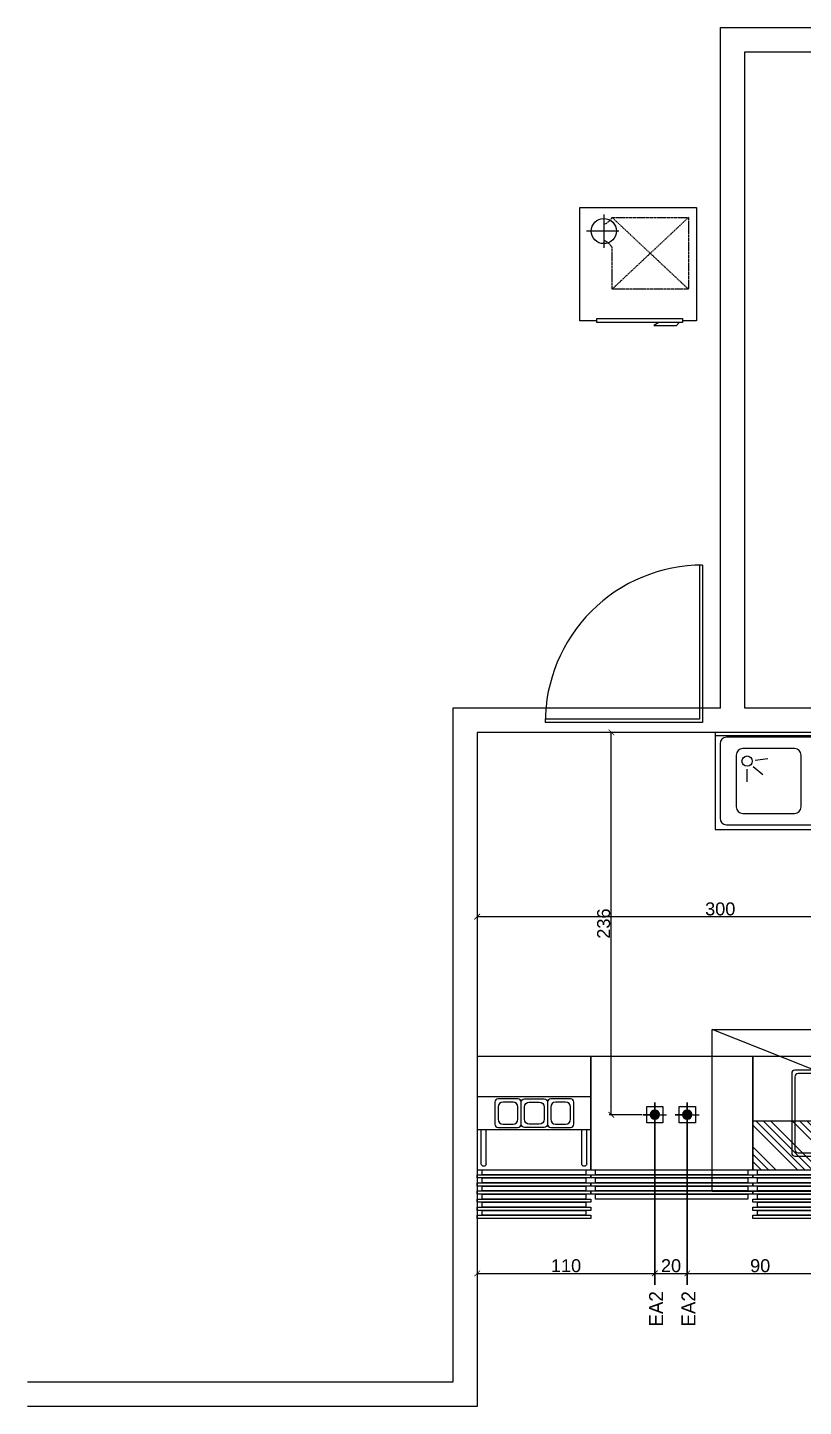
# Model space of a CAD drawing. Header units: inches. Extents: x 5141 to 11968, y 576 to 1427.
# Drawn here: x 7615 to 8093, y 576 to 1427 of the extents above; entities that cross this region are included whole.
import ezdxf

# ---------------------------------------------------------------- set-up
doc = ezdxf.new("R2010")
doc.units = ezdxf.units.IN
doc.header["$MEASUREMENT"] = 0
doc.header["$PDMODE"] = 2
doc.header["$PDSIZE"] = 0.1
doc.linetypes.add('DASHED', pattern=[0.75, 0.5, -0.25])
for name, color, linetype in [('-DWG_ANA', 7, 'Continuous'), ('CIHAZ', 2, 'Continuous'), ('S2000-002 Çizgi', 7, 'Continuous')]:
    doc.layers.add(name, color=color, linetype=linetype)
doc.layers.add('ELK', color=1, linetype='Continuous', lineweight=35)
doc.styles.get("Standard").update_dxf_attribs({"font": 'arial.ttf'})
doc.styles.add('TAKSİM', font='GOTHIC.TTF', dxfattribs={"height": 20})
doc.dimstyles.new('ISO-25', dxfattribs={"dimtxt": 8, "dimasz": 3.5, "dimexe": 1.25, "dimexo": 0.625, "dimtad": 1, "dimdec": 0, "dimtxsty": 'Standard', "dimblk": 'ARCHTICK', "dimcen": 2.5, "dimadec": 0, "dimazin": 0, "dimtfac": 1, "dimtdec": 0, "dimtmove": 0, "dimatfit": 3, "dimfxl": 1, "dimarcsym": 0})

# ---------------------------------------------------------------- blocks, each defined once
blk = doc.blocks.new('A$C34105880')
at = {"layer": 'S2000-002 Çizgi'}
for p, q in [((2.483199143984165, 33.74936697233534), (2.483199143984165, 55.00000461971649)), ((5.511455963098341, 33.74936697233534), (5.511455963098341, 55.00000461971649)), ((64.48852689897285, 33.74936697233534), (64.48852689897285, 55.00000461971649)), ((67.51678371808704, 33.74936697233534), (67.51678371808704, 55.00000461971649))]:
    blk.add_line(p, q, dxfattribs=at)
for points in [[(-8.5689644038e-06, 100.0000046197165), (69.9999914310356, 100.0000046197165), (69.9999914310356, 30.00000461971649), (-8.5689644038e-06, 30.00000461971649)], [(-8.5689644038e-06, 55.00000461971649), (-8.5689644038e-06, 75.00000461971648), (69.9999914310356, 75.00000461971648), (69.9999914310356, 55.00000461971649)], [(-8.5689644038e-06, 25.00000461971649), (69.9999914310356, 25.00000461971649), (69.9999914310356, 27.0000046197165), (-8.5689644038e-06, 27.0000046197165)], [(2.999991431035596, 27.0000046197165), (66.99999143103561, 27.0000046197165), (66.99999143103561, 30.00000461971649), (2.999991431035596, 30.00000461971649)], [(-8.5689644038e-06, 20.00000461971649), (69.9999914310356, 20.00000461971649), (69.9999914310356, 22.00000461971649), (-8.5689644038e-06, 22.00000461971649)], [(2.999991431035596, 22.00000461971649), (66.99999143103561, 22.00000461971649), (66.99999143103561, 25.00000461971649), (2.999991431035596, 25.00000461971649)], [(2.999991431035596, 17.00000461971649), (66.99999143103561, 17.00000461971649), (66.99999143103561, 20.00000461971649), (2.999991431035596, 20.00000461971649)], [(-8.5689644038e-06, 15.00000461971649), (69.9999914310356, 15.00000461971649), (69.9999914310356, 17.00000461971649), (-8.5689644038e-06, 17.00000461971649)], [(-8.5689644038e-06, 10.00000461971649), (69.9999914310356, 10.00000461971649), (69.9999914310356, 12.00000461971649), (-8.5689644038e-06, 12.00000461971649)], [(2.999991431035596, 12.00000461971649), (66.99999143103561, 12.00000461971649), (66.99999143103561, 15.00000461971649), (2.999991431035596, 15.00000461971649)], [(2.999991431035596, 12.00000461971649), (66.99999143103561, 12.00000461971649), (66.99999143103561, 15.00000461971649), (2.999991431035596, 15.00000461971649)], [(2.999991431035596, 12.00000461971649), (66.99999143103561, 12.00000461971649), (66.99999143103561, 15.00000461971649), (2.999991431035596, 15.00000461971649)], [(2.999991431035596, 7.000004619716492), (66.99999143103561, 7.000004619716492), (66.99999143103561, 10.00000461971649), (2.999991431035596, 10.00000461971649)], [(2.999991431035596, 7.000004619716492), (66.99999143103561, 7.000004619716492), (66.99999143103561, 10.00000461971649), (2.999991431035596, 10.00000461971649)], [(-8.5689644038e-06, 5.000004619716492), (69.9999914310356, 5.000004619716492), (69.9999914310356, 7.000004619716492), (-8.5689644038e-06, 7.000004619716492)], [(-8.5689644038e-06, 4.619716491999999e-06), (69.9999914310356, 4.619716491999999e-06), (69.9999914310356, 2.000004619716492), (-8.5689644038e-06, 2.000004619716492)], [(2.999991431035596, 2.000004619716492), (66.99999143103561, 2.000004619716492), (66.99999143103561, 5.000004619716492), (2.999991431035596, 5.000004619716492)]]:
    blk.add_lwpolyline(points, close=True, dxfattribs=at)
for points in [[(12.49999143103559, 73.80000461971576), (24.69999143103815, 73.80000461971576, -0.4142135623730951), (26.69999143103814, 71.80000461971576), (26.69999143103633, 58.20000461971722, -0.4142135623730951), (24.69999143103632, 56.20000461971722), (12.49999143103559, 56.20000461971722, -0.4142135623730951), (10.49999143103559, 58.20000461971722), (10.49999143103559, 71.80000461971758, -0.414213562373061)], [(15.49999143103741, 71.80000461971576), (21.69999143103814, 71.80000461971576, -0.4142135623730951), (24.69999143103815, 68.80000461971576), (24.69999143103815, 61.20000461971722, -0.4142135623731019), (21.69999143103814, 58.20000461971722), (15.49999143103741, 58.20000461971722, -0.4142135623730951), (12.49999143103741, 61.20000461971722), (12.49999143103741, 68.80000461971576, -0.4142135623730951)], [(40.89999143104068, 73.80000461971576), (28.69999143103814, 73.80000461971576, 0.4142135623730951), (26.69999143103814, 71.80000461971576), (26.69999143103996, 58.20000461971722, 0.4142135623730951), (28.69999143103996, 56.20000461971722), (40.89999143104068, 56.20000461971539, 0.4142135623730951), (42.89999143104068, 58.20000461971539), (42.89999143104068, 71.80000461971758, 0.414213562373061)], [(37.89999143103886, 71.80000461971576), (31.69999143103814, 71.80000461971576, 0.4142135623730951), (28.69999143103814, 68.80000461971576), (28.69999143103814, 61.20000461971722, 0.4142135623731019), (31.69999143103814, 58.20000461971722), (37.89999143103886, 58.20000461971722, 0.4142135623730951), (40.89999143103886, 61.20000461971722), (40.89999143103886, 68.80000461971576, 0.4142135623730951)], [(44.89999143104069, 73.80000461971576), (57.09999143104322, 73.80000461971576, -0.4142135623730951), (59.09999143104322, 71.80000461971576), (59.0999914310414, 58.20000461971539, -0.4142135623730951), (57.0999914310414, 56.20000461971539), (44.89999143104069, 56.20000461971539, -0.4142135623730951), (42.89999143104068, 58.20000461971539), (42.89999143104068, 71.80000461971758, -0.414213562373061)], [(47.89999143104251, 71.80000461971576), (54.09999143104322, 71.80000461971576, -0.4142135623730951), (57.09999143104322, 68.80000461971576), (57.09999143104322, 61.20000461971722, -0.4142135623731019), (54.09999143104322, 58.20000461971722), (47.89999143104251, 58.20000461971722, -0.4142135623730951), (44.89999143104251, 61.20000461971722), (44.89999143104251, 68.80000461971576, -0.4142135623730951)]]:
    blk.add_lwpolyline(points, format="xyb", close=True, dxfattribs=at)
for centre in [(3.997327553541254, 33.74936697233534), (66.00265530852992, 33.74936697233534), (66.00265530852992, 33.74936697233534)]:
    blk.add_arc(centre, 1.514128409557088, 180, 0, dxfattribs=at)
blk = doc.blocks.new('A$C4383204F')
at = {"layer": 'S2000-002 Çizgi'}
for points in [[(50.99999766901965, 32.4999976342533), (1.999997669019649, 32.49999763425512, 0.4142135623731128), (-2.330980351e-06, 30.49999763425513), (-2.330980351e-06, 1.999997634253304, 0.4142135623730951), (1.999997669019649, -2.3657466954e-06), (50.99999766901965, -2.3657448764e-06, 0.4142135623730774), (52.99999766901965, 1.999997634255123), (52.99999766901965, 30.49999763425331, 0.4142135623730951)], [(48.99999766901965, 30.4999976342524), (3.999997669021468, 30.49999763425331, 0.4142135623731679), (1.999997669019649, 28.4999976342533), (1.999997669021468, 3.999997634253304, 0.4142135623731362), (3.999997669021468, 1.999997634253304), (48.99999766901965, 1.999997634254214, 0.4142135623730466), (50.99999766901965, 3.999997634254214), (50.99999766901965, 28.4999976342524, 0.4142135623730541)]]:
    blk.add_lwpolyline(points, format="xyb", close=True, dxfattribs=at)
blk.add_lwpolyline([(29.67919339761647, 16.18015940963141), (22.18133488563399, 16.18015940963141), (22.18133488563399, 15.43078995374253), (29.67919339761647, 15.43078995374253)], close=True, dxfattribs=at)
blk.add_circle((25.93026414162523, 15.78015940963178), 3.823091046240757, dxfattribs=at)
blk = doc.blocks.new('A$C1FD55344')
at = {"layer": 'S2000-002 Çizgi'}
h = blk.add_hatch(dxfattribs=at)
h.set_pattern_fill('ANSI34', color=254, style=0)
h.set_pattern_definition([(45, (-7423.185739139358, -591.3718709979676), (-13.47038418160373, 13.47038418160373), []), (45, (-7418.695609139359, -591.3718709979676), (-13.47038418160373, 13.47038418160373), []), (45, (-7414.205479139358, -591.3718709979676), (-13.47038418160373, 13.47038418160373), []), (45, (-7409.715339139356, -591.3718709979676), (-13.47038418160373, 13.47038418160373), [])])
h.paths.add_polyline_path([(2.274097823828924e-06, 29.99999592902896), (200.0000022740969, 29.99999592902896), (200.0000022740978, 59.99999592902896), (2.274097823828924e-06, 59.99999592903077)])
for points in [[(2.274096914334223e-06, 99.99999592902896), (200.0000022740969, 99.99999592902896), (200.0000022740969, 29.99999592902896), (2.274096914334223e-06, 29.99999592902896)], [(2.274096914334223e-06, 59.99999592902896), (200.0000022740969, 59.99999592902896), (200.0000022740969, 29.99999592902896), (2.274096914334223e-06, 29.99999592902896)], [(2.274096914334223e-06, 24.99999592902896), (200.0000022740969, 24.99999592902896), (200.0000022740969, 26.99999592902896), (2.274096914334223e-06, 26.99999592902896)], [(3.000002274096914, 26.99999592902896), (197.0000022740969, 26.99999592902896), (197.0000022740969, 29.99999592902896), (3.000002274096914, 29.99999592902896)], [(2.274096914334223e-06, 19.99999592902896), (200.0000022740969, 19.99999592902896), (200.0000022740969, 21.99999592902896), (2.274096914334223e-06, 21.99999592902896)], [(3.000002274096914, 21.99999592902896), (197.0000022740969, 21.99999592902896), (197.0000022740969, 24.99999592902896), (3.000002274096914, 24.99999592902896)], [(3.000002274096914, 16.99999592902896), (197.0000022740969, 16.99999592902896), (197.0000022740969, 19.99999592902896), (3.000002274096914, 19.99999592902896)], [(2.274096914334223e-06, 14.99999592902896), (200.0000022740969, 14.99999592902896), (200.0000022740969, 16.99999592902896), (2.274096914334223e-06, 16.99999592902896)], [(2.274096914334223e-06, 9.999995929028955), (200.0000022740969, 9.999995929028955), (200.0000022740969, 11.99999592902896), (2.274096914334223e-06, 11.99999592902896)], [(3.000002274096914, 11.99999592902896), (197.0000022740969, 11.99999592902896), (197.0000022740969, 14.99999592902896), (3.000002274096914, 14.99999592902896)], [(3.000002274096914, 11.99999592902896), (197.0000022740969, 11.99999592902896), (197.0000022740969, 14.99999592902896), (3.000002274096914, 14.99999592902896)], [(3.000002274096914, 11.99999592902896), (197.0000022740969, 11.99999592902896), (197.0000022740969, 14.99999592902896), (3.000002274096914, 14.99999592902896)], [(3.000002274096914, 6.999995929028955), (197.0000022740969, 6.999995929028955), (197.0000022740969, 9.999995929028955), (3.000002274096914, 9.999995929028955)], [(3.000002274096914, 6.999995929028955), (197.0000022740969, 6.999995929028955), (197.0000022740969, 9.999995929028955), (3.000002274096914, 9.999995929028955)], [(2.274096914334223e-06, 4.999995929028955), (200.0000022740969, 4.999995929028955), (200.0000022740969, 6.999995929028955), (2.274096914334223e-06, 6.999995929028955)], [(2.274096914334223e-06, -4.070971044711769e-06), (200.0000022740969, -4.070971044711769e-06), (200.0000022740969, 1.999995929028955), (2.274096914334223e-06, 1.999995929028955)], [(3.000002274096914, 1.999995929028955), (197.0000022740969, 1.999995929028955), (197.0000022740969, 4.999995929028955), (3.000002274096914, 4.999995929028955)]]:
    blk.add_lwpolyline(points, close=True, dxfattribs=at)
at = {"layer": 'S2000-002 Çizgi', "extrusion": (0, 0, -1), "zscale": -1, "rotation": 90}
for p in [(-13.50000463984725, 38.49999826000931), (-78.50000463984361, 38.49999826000931), (-143.50000463984, 38.49999826000931)]:
    blk.add_blockref('A$C4383204F', p, dxfattribs=at)
at = {"layer": 'S2000-002 Çizgi', "rotation": 90}
for p in [(78.49999990835386, 38.49999826000931), (143.4999999083502, 38.49999826000931)]:
    blk.add_blockref('A$C4383204F', p, dxfattribs=at)
blk = doc.blocks.new('A$C5B5611F4')
at = {"layer": 'CIHAZ', "color": 1}
for p, q in [((14.73433841587575, 68.46761854331544), (14.73433841587575, 47.91930797332088)), ((24.09093439983735, 58.19346325831839), (3.982544617469102, 58.19346325831839))]:
    blk.add_line(p, q, dxfattribs=at)
at = {"layer": 'CIHAZ', "color": 5, "linetype": 'DASHED'}
for p, q in [((19.81749012649561, 66.6580059789485), (67.01333018661353, 22.28394089994254)), ((67.01333018661353, 66.6580059789485), (19.81749012649561, 22.28394089994254))]:
    blk.add_line(p, q, dxfattribs=at)
at = {"layer": 'CIHAZ', "color": 5}
for points in [[(63.2036010133279, 1.822599528354203), (10.36053938909026, 1.822599528354203), (10.36053938909026, 4.321503037158436), (63.2036010133279, 4.321503037158436)], [(61.2036010133279, 1.822599528354203), (48.59612999847741, 1.822599528354203), (45.59612999847741, -5.818888894282281e-06), (59.59612999847741, -5.818888894282281e-06)]]:
    blk.add_lwpolyline(points, close=True, dxfattribs=at)
at = {"layer": 'CIHAZ', "color": 1}
blk.add_circle((14.73433841587575, 58.19346325831839), 7.758035706010048, dxfattribs=at)
at = {"layer": 'S2000-002 Çizgi', "linetype": 'DASHED'}
for p, q in [((19.81749012649561, 66.6580059789485), (67.01333018661353, 66.6580059789485)), ((67.01333018661353, 66.6580059789485), (67.01333018661353, 22.28394089994254)), ((19.81749012649561, 22.28394089994254), (19.81749012649561, 48.05007444388684)), ((67.01333018661353, 22.28394089994254), (19.81749012649561, 22.28394089994254))]:
    blk.add_line(p, q, dxfattribs=at)
at = {"layer": 'S2000-002 Çizgi'}
blk.add_lwpolyline([(10.36053938909026, 2.813747483875431), (4.752122549689375e-06, 2.813747483875431), (4.752122549689375e-06, 72.81374748387543), (72.00000475212255, 72.81374748387543), (72.00000475212255, 2.813747483875431), (63.2036010133279, 2.813747483875431)], dxfattribs=at)
at = {"layer": 'S2000-002 Çizgi', "linetype": 'DASHED'}
for centre, radius, start, end in [((11.59975860845043, 71.22130393240832), 9.39972337437167, 291.2079427881586, 330.9566305499486), ((10.99552973916798, 43.0200138398659), 10.15522007421279, 29.69070431364409, 66.77515045045837)]:
    blk.add_arc(centre, radius, start, end, dxfattribs=at)
blk = doc.blocks.new('A$C56906B91')
at = {"layer": 'S2000-002 Çizgi'}
for p, q in [((24.65767612369018, 42.76214201217771), (32.46938916224463, 43.87480981918907)), ((19.51883838196408, 37.28982143643316), (19.51883838196408, 29.39926440631916)), ((23.42749333317625, 38.95289981367842), (29.52518090291233, 33.9449964053283))]:
    blk.add_line(p, q, dxfattribs=at)
for points in [[(0, 57.99999999999635), (100, 57.99999999999635), (100, 59.99999999999635), (0, 59.99999999999635)], [(0, -3.638e-12), (100, -3.638e-12), (100, 59.99999999999635), (0, 59.99999999999635)]]:
    blk.add_lwpolyline(points, close=True, dxfattribs=at)
for points in [[(6.999999999998182, 2.999999999995452), (92.99999999999815, 2.999999999996362, 0.4142135623730919), (96.99999999999818, 6.999999999996362), (97, 52.99999999999635, 0.4142135623731057), (93, 56.99999999999635), (6.999999999998182, 56.99999999999635, 0.4142135623730951), (2.999999999998181, 52.99999999999635), (2.999999999998181, 6.999999999995453, 0.4142135623730844)], [(16.99999999999818, 9.999999999996364), (48.99999999999818, 9.999999999995453, 0.4142135623730951), (52.99999999999818, 13.99999999999545), (52.99999999999818, 45.99999999999545, 0.4142135623730951), (48.99999999999818, 49.99999999999545), (16.99999999999818, 49.99999999999635, 0.4142135623730951), (12.99999999999818, 45.99999999999635), (12.99999999999818, 13.99999999999636, 0.4142135623730951)]]:
    blk.add_lwpolyline(points, format="xyb", close=True, dxfattribs=at)
blk.add_circle((19.71420802235479, 42.25535656033753), 3.187919533039348, dxfattribs=at)
blk = doc.blocks.new('ertye')
at = {"color": 7}
for points in [[(5346.783001151885, 6525.237164862384), (5429.190002137157, 6477.659460661178), (5381.61229793601, 6395.252459675935)], [(5347.753974707013, 6526.918940392691), (5431.842751222594, 6478.3702626364), (5383.294073466287, 6394.281486120792)]]:
    blk.add_lwpolyline(points, dxfattribs=at)
blk.add_arc((5431.842751222594, 6478.3702626364), 97.09735551381138, 150.0000000003027, 240.0000000008983, dxfattribs=at)
blk = doc.blocks.new('A$C611F6802')
at = {"layer": '-DWG_ANA'}
h = blk.add_hatch(dxfattribs=at)
h.set_pattern_fill('ANSI31', color=1, style=0)
h.set_pattern_definition([(45, (-55670.14020227872, -22065.11067284289), (-0.08838834764831843, 0.08838834764831845), [])])
h.paths.add_polyline_path([(4.423971784401617, 7.700424825947266, 1), (10.13888412773802, 7.700424825947266, 1)])
at = {"layer": '-DWG_ANA', "color": 1}
for p, q in [((7.28142795606982, 7.700424825947266), (7.28142795606982, 15.25836134111159)), ((7.28142795606982, 15.25836134111159), (7.28142795606982, 0)), ((7.28142795606982, 7.629180670555797), (0, 7.629180670555797)), ((7.28142795606982, 7.629180670555797), (14.67722620816494, 7.629180670555797)), ((14.67722620816494, 7.629180670555797), (7.28142795606982, 7.629180670555797))]:
    blk.add_line(p, q, dxfattribs=at)
blk.add_lwpolyline([(2.28142795606982, 2.700424825947266), (12.28142795606982, 2.700424825947266), (12.28142795606982, 12.70042482594727), (2.28142795606982, 12.70042482594727)], close=True, dxfattribs=at)
blk.add_circle((7.28142795606982, 7.700424825947266), 2.857456171668203, dxfattribs=at)
blk = doc.blocks.new('_ArchTick')
at = {"color": 0, "linetype": 'ByBlock', "const_width": 0.15}
blk.add_lwpolyline([(-0.5, -0.5), (0.5, 0.5)], dxfattribs=at)
blk = doc.blocks.new('*D43')
at = {"color": 0, "lineweight": -2, "transparency": 16777216}
for p, q in [((7892.084251561662, 991.6408945097464), (7892.084251561662, 877.3080978170747)), ((8191.920954417168, 969.1343186540471), (8191.920954417168, 877.3080978170747)), ((7892.084251561662, 878.5580978170747), (8191.920954417168, 878.5580978170747))]:
    blk.add_line(p, q, dxfattribs=at)
at = {"layer": 'Defpoints', "color": 0, "transparency": 16777216}
for p in [(7892.084251561662, 992.2658945097464), (8191.920954417168, 969.7593186540471), (8191.920954417168, 878.5580978170747)]:
    blk.add_point(p, dxfattribs=at)
at = {"color": 0, "lineweight": -2, "transparency": 16777216, "xscale": 3.5, "yscale": 3.5, "zscale": 3.5, "rotation": 180}
blk.add_blockref('_ArchTick', (7892.084251561662, 878.5580978170747), dxfattribs=at)
at = {"color": 0, "lineweight": -2, "transparency": 16777216, "xscale": 3.5, "yscale": 3.5, "zscale": 3.5}
blk.add_blockref('_ArchTick', (8191.920954417168, 878.5580978170747), dxfattribs=at)
at = {"color": 0, "transparency": 16777216, "insert": (8042.002602989415, 883.2704102318087), "char_height": 8, "attachment_point": 5}
blk.add_mtext('300', dxfattribs=at)
blk = doc.blocks.new('*D47')
at = {"color": 0, "lineweight": -2, "transparency": 16777216}
for p, q in [((7993.62528901766, 992.2658945097469), (7973.557570118235, 992.2658945097469)), ((7974.807570118235, 756.2876965964026), (7974.807570118235, 992.2658945097469)), ((7993.62528901766, 756.2876965964026), (7973.557570118235, 756.2876965964026))]:
    blk.add_line(p, q, dxfattribs=at)
at = {"layer": 'Defpoints', "color": 0, "transparency": 16777216}
for p in [(7974.807570118235, 992.2658945097469), (7994.25028901766, 992.2658945097469), (7994.25028901766, 756.2876965964026)]:
    blk.add_point(p, dxfattribs=at)
at = {"color": 0, "lineweight": -2, "transparency": 16777216, "xscale": 3.5, "yscale": 3.5, "zscale": 3.5}
for p, rotation in [((7974.807570118235, 992.2658945097469), 90), ((7974.807570118235, 756.2876965964026), 270)]:
    blk.add_blockref('_ArchTick', p, dxfattribs=dict(at, rotation=rotation))
at = {"color": 0, "transparency": 16777216, "insert": (7970.0952577035, 874.2767955530724), "char_height": 8, "attachment_point": 5, "rotation": 90}
blk.add_mtext('236', dxfattribs=at)
blk = doc.blocks.new('*D48')
at = {"color": 0, "lineweight": -2, "transparency": 16777216}
for p, q in [((7892.084251561662, 791.6408945097464), (7892.084251561662, 657.1115623224559)), ((8001.646087269752, 763.2918772669582), (8001.646087269752, 657.1115623224559)), ((7892.084251561662, 658.3615623224559), (8001.646087269752, 658.3615623224559))]:
    blk.add_line(p, q, dxfattribs=at)
at = {"layer": 'Defpoints', "color": 0, "transparency": 16777216}
for p in [(7892.084251561662, 792.2658945097464), (8001.646087269752, 763.9168772669582), (8001.646087269752, 658.3615623224559)]:
    blk.add_point(p, dxfattribs=at)
at = {"color": 0, "lineweight": -2, "transparency": 16777216, "xscale": 3.5, "yscale": 3.5, "zscale": 3.5, "rotation": 180}
blk.add_blockref('_ArchTick', (7892.084251561662, 658.3615623224559), dxfattribs=at)
at = {"color": 0, "lineweight": -2, "transparency": 16777216, "xscale": 3.5, "yscale": 3.5, "zscale": 3.5}
blk.add_blockref('_ArchTick', (8001.646087269752, 658.3615623224559), dxfattribs=at)
at = {"color": 0, "transparency": 16777216, "insert": (7946.865169415707, 663.0711462242294), "char_height": 8, "attachment_point": 5}
blk.add_mtext('110', dxfattribs=at)
blk = doc.blocks.new('*D49')
at = {"color": 0, "lineweight": -2, "transparency": 16777216}
for p, q in [((8001.646087269752, 763.2918772669582), (8001.646087269752, 657.1115623224559)), ((8001.646087269752, 658.3615623224559), (8021.646087269752, 658.3615623224559)), ((8021.646087269752, 652.0325445253766), (8021.646087269752, 659.6115623224559))]:
    blk.add_line(p, q, dxfattribs=at)
at = {"layer": 'Defpoints', "color": 0, "transparency": 16777216}
for p in [(8001.646087269752, 763.9168772669582), (8021.646087269752, 658.3615623224559), (8021.646087269752, 651.4075445253766)]:
    blk.add_point(p, dxfattribs=at)
at = {"color": 0, "lineweight": -2, "transparency": 16777216, "xscale": 3.5, "yscale": 3.5, "zscale": 3.5, "rotation": 180}
blk.add_blockref('_ArchTick', (8001.646087269752, 658.3615623224559), dxfattribs=at)
at = {"color": 0, "lineweight": -2, "transparency": 16777216, "xscale": 3.5, "yscale": 3.5, "zscale": 3.5}
blk.add_blockref('_ArchTick', (8021.646087269752, 658.3615623224559), dxfattribs=at)
at = {"color": 0, "transparency": 16777216, "insert": (8011.646087269752, 663.0711462242294), "char_height": 8, "attachment_point": 5}
blk.add_mtext('20', dxfattribs=at)
blk = doc.blocks.new('*D50')
at = {"color": 0, "lineweight": -2, "transparency": 16777216}
for p, q in [((8021.646087269752, 652.0325445253766), (8021.646087269752, 659.6115623224559)), ((8021.646087269752, 658.3615623224559), (8111.646087269752, 658.3615623224559)), ((8111.646087269752, 659.4865623224559), (8111.646087269752, 657.1115623224559))]:
    blk.add_line(p, q, dxfattribs=at)
at = {"layer": 'Defpoints', "color": 0, "transparency": 16777216}
for p in [(8111.646087269752, 660.1115623224559), (8111.646087269752, 658.3615623224559), (8021.646087269752, 651.4075445253766)]:
    blk.add_point(p, dxfattribs=at)
at = {"color": 0, "lineweight": -2, "transparency": 16777216, "xscale": 3.5, "yscale": 3.5, "zscale": 3.5, "rotation": 180}
blk.add_blockref('_ArchTick', (8021.646087269752, 658.3615623224559), dxfattribs=at)
at = {"color": 0, "lineweight": -2, "transparency": 16777216, "xscale": 3.5, "yscale": 3.5, "zscale": 3.5}
blk.add_blockref('_ArchTick', (8111.646087269752, 658.3615623224559), dxfattribs=at)
at = {"color": 0, "transparency": 16777216, "insert": (8066.646087269752, 663.0711462242294), "char_height": 8, "attachment_point": 5}
blk.add_mtext('90', dxfattribs=at)

msp = doc.modelspace()

# ---------------------------------------------------------------- linework, layer by layer
for p, q in [((8042.084251561662, 1427.265894509746), (9537.494180645277, 1427.265894509746)), ((8042.084251561662, 1007.265894509747), (8042.084251561662, 1427.265894509746)), ((8057.084251561662, 1412.265894509746), (8602.494180645277, 1412.265894509746)), ((8057.084251561662, 1007.265894509746), (8057.084251561662, 1412.265894509746)), ((8042.084251561662, 1007.265894509746), (7877.084251561662, 1007.265894509746)), ((7877.084251561662, 1007.265894509746), (7877.084251561662, 591.2658945097464)), ((8602.494180645277, 1007.265894509746), (8057.084251561662, 1007.265894509746)), ((8617.494180645277, 992.2658945097464), (7892.084251561662, 992.2658945097464)), ((7892.084251561662, 992.2658945097464), (7892.084251561662, 576.2658945097464)), ((8287.084251561662, 708.9955650492357), (8037.084251561662, 808.9955650492357)), ((7877.084251561662, 591.2658945097464), (7614.64125228208, 591.2658945097464)), ((7892.084251561662, 576.2658945097464), (7614.64125228208, 576.2658945097464))]:
    msp.add_line(p, q)
for points in [[(8287.084251561662, 708.9955650492357), (8037.084251561662, 708.9955650492357), (8037.084251561662, 808.9955650492357), (8287.084251561662, 808.9955650492357)], [(7962.084251561662, 722.2658945097464), (8062.084251561662, 722.2658945097464), (8062.084251561662, 792.2658945097464), (7962.084251561662, 792.2658945097464)]]:
    msp.add_lwpolyline(points, close=True)
at = {"layer": 'ELK', "color": 1}
for p, q in [((8001.646087269752, 651.4075445253766), (8001.646087269752, 756.3589407517939)), ((8021.646087269752, 651.4075445253766), (8021.646087269752, 756.3589407517939))]:
    msp.add_line(p, q, dxfattribs=at)
at = {"layer": 'S2000-002 Çizgi'}
for points in [[(8062.084251561662, 717.2658945097464), (7962.084251561662, 717.2658945097464), (7962.084251561662, 719.2658945097464), (8062.084251561662, 719.2658945097464)], [(8059.084251561662, 719.2658945097464), (7965.084251561662, 719.2658945097464), (7965.084251561662, 722.2658945097464), (8059.084251561662, 722.2658945097464)], [(8059.084251561662, 714.2658945097464), (7965.084251561662, 714.2658945097464), (7965.084251561662, 717.2658945097464), (8059.084251561662, 717.2658945097464)], [(8062.084251561662, 712.2658945097464), (7962.084251561662, 712.2658945097464), (7962.084251561662, 714.2658945097464), (8062.084251561662, 714.2658945097464)], [(8062.084251561662, 707.2658945097464), (7962.084251561662, 707.2658945097464), (7962.084251561662, 709.2658945097464), (8062.084251561662, 709.2658945097464)], [(8059.084251561662, 709.2658945097464), (7965.084251561662, 709.2658945097464), (7965.084251561662, 712.2658945097464), (8059.084251561662, 712.2658945097464)], [(8059.084251561662, 704.2658945097464), (7965.084251561662, 704.2658945097464), (7965.084251561662, 707.2658945097464), (8059.084251561662, 707.2658945097464)], [(8059.084251561662, 704.2658945097464), (7965.084251561662, 704.2658945097464), (7965.084251561662, 707.2658945097464), (8059.084251561662, 707.2658945097464)], [(8059.084251561662, 704.2658945097464), (7965.084251561662, 704.2658945097464), (7965.084251561662, 707.2658945097464), (8059.084251561662, 707.2658945097464)]]:
    msp.add_lwpolyline(points, close=True, dxfattribs=at)

# ---------------------------------------------------------------- block references
at = {"layer": '-DWG_ANA', "color": 0, "xscale": -1}
for p in [(8008.927515225821, 748.6585159258466), (8028.927515225821, 748.6585159258466)]:
    msp.add_blockref('A$C611F6802', p, dxfattribs=at)
at = {"rotation": 300.0001289726322}
msp.add_blockref('ertye', (-295.2180473277904, 2463.313881548855), dxfattribs=at)
at = {"xscale": -1}
msp.add_blockref('A$C1FD55344', (8262.08425383576, 692.2658985807175), dxfattribs=at)
at = {"layer": 'S2000-002 Çizgi'}
for name, p in [('A$C5B5611F4', (7955.421803454631, 1243.468977295199)), ('A$C56906B91', (8038.85724892812, 932.2658945097503))]:
    msp.add_blockref(name, p, dxfattribs=at)
at = {"layer": 'S2000-002 Çizgi', "xscale": -1}
msp.add_blockref('A$C34105880', (7962.084242992698, 692.2658898900299), dxfattribs=at)

# ---------------------------------------------------------------- texts
at = {"layer": 'ELK', "color": 1, "style": 'TAKSİM'}
for p in [(8006.729876512009, 625.5564863182764), (8026.729876512009, 625.5564863182764)]:
    msp.add_text('EA2', height=8.64, rotation=90, dxfattribs=at).set_placement(p)

# ---------------------------------------------------------------- dimensions: what is measured, and where the dimension line sits
for base, p1, p2, picture, middle in [((8191.920954417168, 878.5580978170747), (7892.084251561662, 992.2658945097464), (8191.920954417168, 969.7593186540471), '*D43', (8042.002602989415, 883.2704102318087)), ((8001.646087269752, 658.3615623224559), (7892.084251561662, 792.2658945097464), (8001.646087269752, 763.9168772669582), '*D48', (7946.865169415707, 663.0711462242294))]:
    dim = msp.add_linear_dim(base=base, p1=p1, p2=p2, dimstyle='ISO-25')
    dim.commit()
    dim.dimension.update_dxf_attribs({"geometry": picture, "text_midpoint": middle})
dim = msp.add_linear_dim(base=(7974.807570118235, 992.2658945097469), p1=(7994.250289017657, 756.2876965964024), p2=(7994.250289017657, 992.2658945097464), angle=90, dimstyle='ISO-25')
dim.commit()
dim.dimension.update_dxf_attribs({"geometry": '*D47', "text_midpoint": (7970.0952577035, 874.2767955530724)})
for base, p1, p2, picture, middle in [((8021.646087269752, 658.3615623224559), (8001.646087269752, 763.9168772669582), (8021.646087269752, 651.4075445253766), '*D49', (8011.646087269752, 663.0711462242294)), ((8111.646087269752, 658.3615623224559), (8021.646087269752, 651.4075445253766), (8111.646087269752, 660.1115623224559), '*D50', (8066.646087269752, 663.0711462242294))]:
    dim = msp.add_linear_dim(base=base, p1=p1, p2=p2, dimstyle='ISO-25', override={"dimtmove": 1})
    dim.commit()
    dim.dimension.update_dxf_attribs({"geometry": picture, "text_midpoint": middle})

doc.saveas('drawing.dxf')
